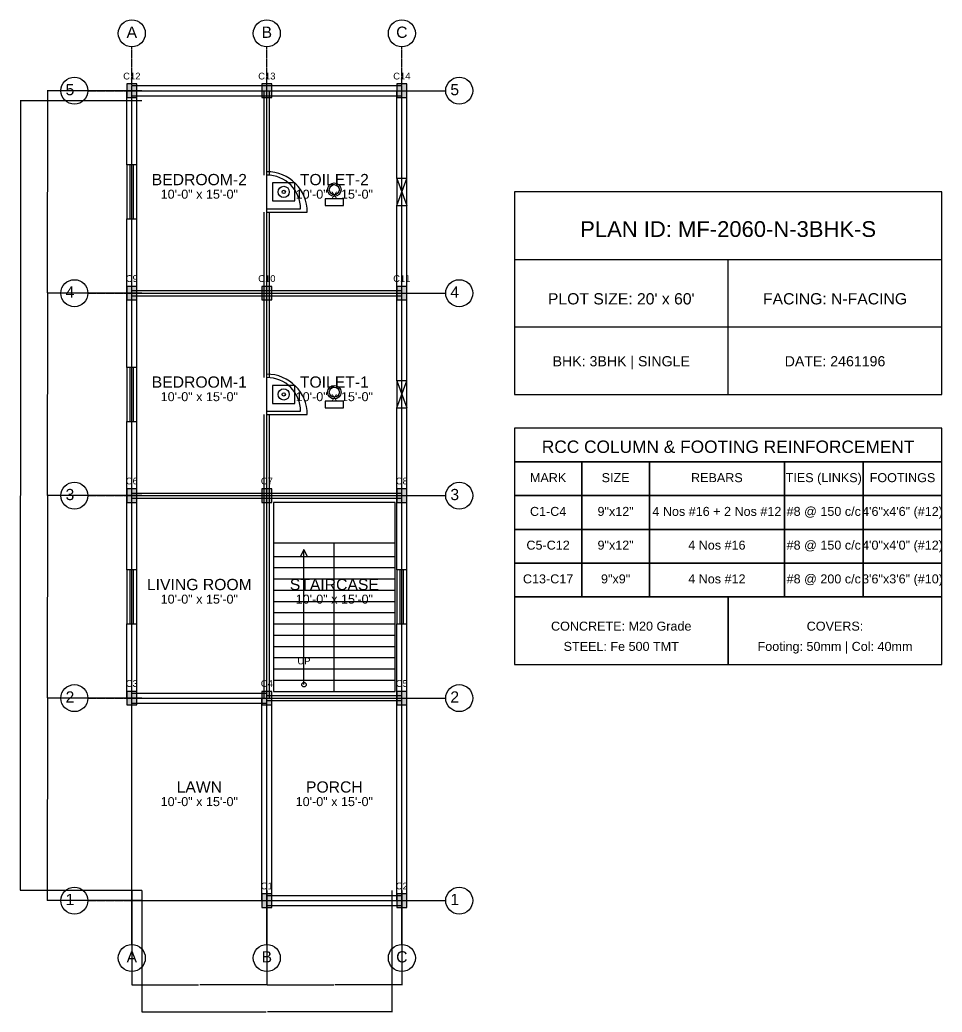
# Model space of a CAD drawing. Header units: inches. Extents: x -134 to 23580, y -99 to 23207.
# Drawn here: x 14900 to 15720, y 17401 to 18283 of the extents above; entities that cross this region are included whole.
import ezdxf
from ezdxf.enums import TextEntityAlignment as Align

# ---------------------------------------------------------------- set-up
doc = ezdxf.new("R2010")
doc.units = ezdxf.units.IN
doc.header["$MEASUREMENT"] = 0
doc.linetypes.add('CENTER', pattern=[2, 1.25, -0.25, 0.25, -0.25])
for name, color, linetype in [('A-COL-HATCH', 251, 'Continuous'), ('A-COLUMN', 1, 'Continuous'), ('A-DIM', 5, 'Continuous'), ('A-DOOR', 30, 'Continuous'), ('A-FIXTURE', 8, 'Continuous'), ('A-STAIR', 6, 'Continuous'), ('A-TEXT', 2, 'Continuous'), ('A-WALL-EXT', 7, 'Continuous'), ('A-WALL-INT', 9, 'Continuous'), ('A-WINDOW', 4, 'Continuous'), ('S-BEAM-FRAMING', 2, 'Continuous'), ('S-BUBBLE', 4, 'Continuous'), ('S-GRID-CENTER', 8, 'CENTER'), ('S-TABLE', 7, 'Continuous'), ('S-TEXT', 3, 'Continuous')]:
    doc.layers.add(name, color=color, linetype=linetype)
doc.styles.get("Standard").update_dxf_attribs({"font": 'arial.ttf'})
doc.dimstyles.get("Standard").update_dxf_attribs({"dimtxt": 0.18, "dimasz": 0.18, "dimexe": 0.18, "dimexo": 0.0625, "dimgap": 0.09, "dimtad": 0, "dimtih": 1, "dimtoh": 1, "dimdec": 4, "dimzin": 0, "dimdsep": 46, "dimtxsty": 'Standard', "dimcen": 0.09, "dimadec": 0, "dimazin": 0, "dimtfac": 1, "dimtdec": 4, "dimtofl": 0, "dimtmove": 0, "dimatfit": 3, "dimfxl": 1, "dimtolj": 1, "dimtzin": 0, "dimarcsym": 0})

# ---------------------------------------------------------------- blocks, each defined once
blk = doc.blocks.new('*D668')
at = {"layer": 'A-DIM', "color": 0, "lineweight": -2, "transparency": 16777216}
for p, q in [((15000, 17508.94), (15000, 17424.82)), ((15120, 17508.94), (15120, 17424.82)), ((15000.18, 17425), (15059.41, 17425)), ((15119.82, 17425), (15060.59, 17425))]:
    blk.add_line(p, q, dxfattribs=at)
at = {"layer": 'A-DIM', "color": 0, "transparency": 16777216}
for points in [[(15000.18, 17425.03), (15000.18, 17424.97), (15000, 17425)], [(15119.82, 17425.03), (15119.82, 17424.97), (15120, 17425)]]:
    blk.add_solid(points, dxfattribs=at)
at = {"layer": 'Defpoints', "color": 0, "transparency": 16777216}
for p in [(15000, 17509), (15120, 17509), (15120, 17425)]:
    blk.add_point(p, dxfattribs=at)
at = {"layer": 'A-DIM', "color": 0, "transparency": 16777216, "insert": (15060, 17425), "char_height": 0.18, "attachment_point": 5}
blk.add_mtext('\\A1;120.0000', dxfattribs=at)
blk = doc.blocks.new('*D669')
at = {"layer": 'A-DIM', "color": 0, "lineweight": -2, "transparency": 16777216}
for p, q in [((15120, 17508.94), (15120, 17424.82)), ((15240, 17508.94), (15240, 17424.82)), ((15120.18, 17425), (15179.41, 17425)), ((15239.82, 17425), (15180.59, 17425))]:
    blk.add_line(p, q, dxfattribs=at)
at = {"layer": 'A-DIM', "color": 0, "transparency": 16777216}
for points in [[(15120.18, 17425.03), (15120.18, 17424.97), (15120, 17425)], [(15239.82, 17425.03), (15239.82, 17424.97), (15240, 17425)]]:
    blk.add_solid(points, dxfattribs=at)
at = {"layer": 'Defpoints', "color": 0, "transparency": 16777216}
for p in [(15120, 17509), (15240, 17509), (15240, 17425)]:
    blk.add_point(p, dxfattribs=at)
at = {"layer": 'A-DIM', "color": 0, "transparency": 16777216, "insert": (15180, 17425), "char_height": 0.18, "attachment_point": 5}
blk.add_mtext('\\A1;120.0000', dxfattribs=at)
blk = doc.blocks.new('*D670')
at = {"layer": 'A-DIM', "color": 0, "lineweight": -2, "transparency": 16777216}
for p, q in [((15009, 17508.94), (15009, 17400.82)), ((15231, 17508.94), (15231, 17400.82)), ((15009.18, 17401), (15119.4, 17401)), ((15230.82, 17401), (15120.6, 17401))]:
    blk.add_line(p, q, dxfattribs=at)
at = {"layer": 'A-DIM', "color": 0, "transparency": 16777216}
for points in [[(15009.18, 17401.03), (15009.18, 17400.97), (15009, 17401)], [(15230.82, 17401.03), (15230.82, 17400.97), (15231, 17401)]]:
    blk.add_solid(points, dxfattribs=at)
at = {"layer": 'Defpoints', "color": 0, "transparency": 16777216}
for p in [(15009, 17509), (15231, 17509), (15231, 17401)]:
    blk.add_point(p, dxfattribs=at)
at = {"layer": 'A-DIM', "color": 0, "transparency": 16777216, "insert": (15120, 17401), "char_height": 0.18, "attachment_point": 5}
blk.add_mtext('\\A1;222.0000', dxfattribs=at)
blk = doc.blocks.new('*D671')
at = {"layer": 'A-DIM', "color": 0, "lineweight": -2, "transparency": 16777216}
for p, q in [((15008.94, 17680), (14924.82, 17680)), ((14925, 17679.82), (14925, 17590.18)), ((14925, 17500.18), (14925, 17589.82)), ((15008.94, 17500), (14924.82, 17500))]:
    blk.add_line(p, q, dxfattribs=at)
at = {"layer": 'A-DIM', "color": 0, "transparency": 16777216}
for points in [[(14924.97, 17679.82), (14925.03, 17679.82), (14925, 17680)], [(14924.97, 17500.18), (14925.03, 17500.18), (14925, 17500)]]:
    blk.add_solid(points, dxfattribs=at)
at = {"layer": 'Defpoints', "color": 0, "transparency": 16777216}
for p in [(14925, 17680), (15009, 17680), (15009, 17500)]:
    blk.add_point(p, dxfattribs=at)
at = {"layer": 'A-DIM', "color": 0, "transparency": 16777216, "insert": (14925, 17590), "char_height": 0.18, "attachment_point": 5}
blk.add_mtext('\\A1;180.0000', dxfattribs=at)
blk = doc.blocks.new('*D672')
at = {"layer": 'A-DIM', "color": 0, "lineweight": -2, "transparency": 16777216}
for p, q in [((15008.94, 17860), (14924.82, 17860)), ((14925, 17859.82), (14925, 17770.18)), ((14925, 17680.18), (14925, 17769.82)), ((15008.94, 17680), (14924.82, 17680))]:
    blk.add_line(p, q, dxfattribs=at)
at = {"layer": 'A-DIM', "color": 0, "transparency": 16777216}
for points in [[(14924.97, 17859.82), (14925.03, 17859.82), (14925, 17860)], [(14924.97, 17680.18), (14925.03, 17680.18), (14925, 17680)]]:
    blk.add_solid(points, dxfattribs=at)
at = {"layer": 'Defpoints', "color": 0, "transparency": 16777216}
for p in [(14925, 17860), (15009, 17860), (15009, 17680)]:
    blk.add_point(p, dxfattribs=at)
at = {"layer": 'A-DIM', "color": 0, "transparency": 16777216, "insert": (14925, 17770), "char_height": 0.18, "attachment_point": 5}
blk.add_mtext('\\A1;180.0000', dxfattribs=at)
blk = doc.blocks.new('*D673')
at = {"layer": 'A-DIM', "color": 0, "lineweight": -2, "transparency": 16777216}
for p, q in [((15008.94, 18040), (14924.82, 18040)), ((14925, 18039.82), (14925, 17950.18)), ((14925, 17860.18), (14925, 17949.82)), ((15008.94, 17860), (14924.82, 17860))]:
    blk.add_line(p, q, dxfattribs=at)
at = {"layer": 'A-DIM', "color": 0, "transparency": 16777216}
for points in [[(14924.97, 18039.82), (14925.03, 18039.82), (14925, 18040)], [(14924.97, 17860.18), (14925.03, 17860.18), (14925, 17860)]]:
    blk.add_solid(points, dxfattribs=at)
at = {"layer": 'Defpoints', "color": 0, "transparency": 16777216}
for p in [(14925, 18040), (15009, 18040), (15009, 17860)]:
    blk.add_point(p, dxfattribs=at)
at = {"layer": 'A-DIM', "color": 0, "transparency": 16777216, "insert": (14925, 17950), "char_height": 0.18, "attachment_point": 5}
blk.add_mtext('\\A1;180.0000', dxfattribs=at)
blk = doc.blocks.new('*D674')
at = {"layer": 'A-DIM', "color": 0, "lineweight": -2, "transparency": 16777216}
for p, q in [((15008.94, 18220), (14924.82, 18220)), ((14925, 18219.82), (14925, 18130.18)), ((14925, 18040.18), (14925, 18129.82)), ((15008.94, 18040), (14924.82, 18040))]:
    blk.add_line(p, q, dxfattribs=at)
at = {"layer": 'A-DIM', "color": 0, "transparency": 16777216}
for points in [[(14924.97, 18219.82), (14925.03, 18219.82), (14925, 18220)], [(14924.97, 18040.18), (14925.03, 18040.18), (14925, 18040)]]:
    blk.add_solid(points, dxfattribs=at)
at = {"layer": 'Defpoints', "color": 0, "transparency": 16777216}
for p in [(14925, 18220), (15009, 18220), (15009, 18040)]:
    blk.add_point(p, dxfattribs=at)
at = {"layer": 'A-DIM', "color": 0, "transparency": 16777216, "insert": (14925, 18130), "char_height": 0.18, "attachment_point": 5}
blk.add_mtext('\\A1;180.0000', dxfattribs=at)
blk = doc.blocks.new('*D675')
at = {"layer": 'A-DIM', "color": 0, "lineweight": -2, "transparency": 16777216}
for p, q in [((15008.94, 18211), (14900.82, 18211)), ((14901, 18210.82), (14901, 17860.18)), ((14901, 17509.18), (14901, 17859.82)), ((15008.94, 17509), (14900.82, 17509))]:
    blk.add_line(p, q, dxfattribs=at)
at = {"layer": 'A-DIM', "color": 0, "transparency": 16777216}
for points in [[(14900.97, 18210.82), (14901.03, 18210.82), (14901, 18211)], [(14900.97, 17509.18), (14901.03, 17509.18), (14901, 17509)]]:
    blk.add_solid(points, dxfattribs=at)
at = {"layer": 'Defpoints', "color": 0, "transparency": 16777216}
for p in [(14901, 18211), (15009, 18211), (15009, 17509)]:
    blk.add_point(p, dxfattribs=at)
at = {"layer": 'A-DIM', "color": 0, "transparency": 16777216, "insert": (14901, 17860), "char_height": 0.18, "attachment_point": 5}
blk.add_mtext('\\A1;702.0000', dxfattribs=at)

msp = doc.modelspace()

# ---------------------------------------------------------------- linework, layer by layer
at = {"layer": 'A-COL-HATCH'}
for points in [[(14995.5, 18214), (15004.5, 18214), (14995.5, 18226), (15004.5, 18226)], [(15115.5, 18214), (15124.5, 18214), (15115.5, 18226), (15124.5, 18226)], [(15235.5, 18214), (15244.5, 18214), (15235.5, 18226), (15244.5, 18226)], [(14995.5, 18034), (15004.5, 18034), (14995.5, 18046), (15004.5, 18046)], [(15115.5, 18034), (15124.5, 18034), (15115.5, 18046), (15124.5, 18046)], [(15235.5, 18034), (15244.5, 18034), (15235.5, 18046), (15244.5, 18046)], [(14995.5, 17854), (15004.5, 17854), (14995.5, 17866), (15004.5, 17866)], [(15115.5, 17854), (15124.5, 17854), (15115.5, 17866), (15124.5, 17866)], [(15235.5, 17854), (15244.5, 17854), (15235.5, 17866), (15244.5, 17866)], [(14995.5, 17674), (15004.5, 17674), (14995.5, 17686), (15004.5, 17686)], [(15115.5, 17674), (15124.5, 17674), (15115.5, 17686), (15124.5, 17686)], [(15235.5, 17674), (15244.5, 17674), (15235.5, 17686), (15244.5, 17686)], [(15115.5, 17494), (15124.5, 17494), (15115.5, 17506), (15124.5, 17506)], [(15235.5, 17494), (15244.5, 17494), (15235.5, 17506), (15244.5, 17506)]]:
    msp.add_solid(points, dxfattribs=at)
at = {"layer": 'A-COLUMN'}
for points in [[(14995.5, 18214), (15004.5, 18214), (15004.5, 18226), (14995.5, 18226)], [(15115.5, 18214), (15124.5, 18214), (15124.5, 18226), (15115.5, 18226)], [(15235.5, 18214), (15244.5, 18214), (15244.5, 18226), (15235.5, 18226)], [(14995.5, 18034), (15004.5, 18034), (15004.5, 18046), (14995.5, 18046)], [(15115.5, 18034), (15124.5, 18034), (15124.5, 18046), (15115.5, 18046)], [(15235.5, 18034), (15244.5, 18034), (15244.5, 18046), (15235.5, 18046)], [(14995.5, 17854), (15004.5, 17854), (15004.5, 17866), (14995.5, 17866)], [(15115.5, 17854), (15124.5, 17854), (15124.5, 17866), (15115.5, 17866)], [(15235.5, 17854), (15244.5, 17854), (15244.5, 17866), (15235.5, 17866)], [(14995.5, 17674), (15004.5, 17674), (15004.5, 17686), (14995.5, 17686)], [(15115.5, 17674), (15124.5, 17674), (15124.5, 17686), (15115.5, 17686)], [(15235.5, 17674), (15244.5, 17674), (15244.5, 17686), (15235.5, 17686)], [(15115.5, 17494), (15124.5, 17494), (15124.5, 17506), (15115.5, 17506)], [(15235.5, 17494), (15244.5, 17494), (15244.5, 17506), (15235.5, 17506)]]:
    msp.add_lwpolyline(points, close=True, dxfattribs=at)
at = {"layer": 'A-DOOR'}
for p, q in [((15120, 18115), (15150, 18115)), ((15120, 18112), (15156, 18112)), ((15120, 17935), (15150, 17935)), ((15120, 17932), (15156, 17932))]:
    msp.add_line(p, q, dxfattribs=at)
for centre, radius in [((15120, 18112), 36), ((15120, 18115), 30), ((15120, 17932), 36), ((15120, 17935), 30)]:
    msp.add_arc(centre, radius, 0, 90, dxfattribs=at)
at = {"layer": 'A-FIXTURE'}
for points in [[(15125, 18122), (15145, 18122), (15145, 18138), (15125, 18138)], [(15172, 18118), (15188, 18118), (15188, 18124), (15172, 18124)], [(15125, 17942), (15145, 17942), (15145, 17958), (15125, 17958)], [(15172, 17938), (15188, 17938), (15188, 17944), (15172, 17944)]]:
    msp.add_lwpolyline(points, close=True, dxfattribs=at)
for centre, radius in [((15180, 18132), 6), ((15135, 18130), 5), ((15135, 18130), 1.5), ((15180, 18132), 4.5), ((15135, 17950), 5), ((15180, 17952), 6), ((15180, 17952), 4.5), ((15135, 17950), 1.5)]:
    msp.add_circle(centre, radius, dxfattribs=at)
at = {"layer": 'A-STAIR'}
for p, q in [((15126, 17818), (15234, 17818)), ((15153, 17812), (15150, 17806)), ((15153, 17692), (15153, 17812)), ((15153, 17812), (15156, 17806)), ((15180, 17686), (15180, 17818)), ((15126, 17806), (15180, 17806)), ((15180, 17806), (15234, 17806)), ((15126, 17796), (15180, 17796)), ((15180, 17796), (15234, 17796)), ((15126, 17786), (15180, 17786)), ((15180, 17786), (15234, 17786)), ((15126, 17776), (15180, 17776)), ((15180, 17776), (15234, 17776)), ((15126, 17766), (15180, 17766)), ((15180, 17766), (15234, 17766)), ((15126, 17756), (15180, 17756)), ((15180, 17756), (15234, 17756)), ((15126, 17746), (15180, 17746)), ((15180, 17746), (15234, 17746)), ((15126, 17736), (15180, 17736)), ((15180, 17736), (15234, 17736)), ((15126, 17726), (15180, 17726)), ((15180, 17726), (15234, 17726)), ((15126, 17716), (15180, 17716)), ((15180, 17716), (15234, 17716)), ((15126, 17706), (15180, 17706)), ((15180, 17706), (15234, 17706)), ((15126, 17696), (15180, 17696)), ((15180, 17696), (15234, 17696))]:
    msp.add_line(p, q, dxfattribs=at)
msp.add_lwpolyline([(15126, 17686), (15234, 17686), (15234, 17854), (15126, 17854)], close=True, dxfattribs=at)
msp.add_circle((15153, 17692), 2, dxfattribs=at)
at = {"layer": 'A-WALL-EXT'}
for p, q in [((14995.5, 18154), (14995.5, 18220)), ((15000, 18224.5), (15120, 18224.5)), ((15004.5, 18154), (15004.5, 18220)), ((15120, 18224.5), (15240, 18224.5)), ((15235.5, 18142), (15235.5, 18220)), ((15244.5, 18142), (15244.5, 18220)), ((15000, 18215.5), (15120, 18215.5)), ((15120, 18215.5), (15240, 18215.5)), ((15235.5, 18040), (15235.5, 18118)), ((15244.5, 18040), (15244.5, 18118)), ((14995.5, 18040), (14995.5, 18106)), ((15004.5, 18040), (15004.5, 18106)), ((15340, 18070), (15720, 18070)), ((15530, 17950), (15530, 18070)), ((14995.5, 17974), (14995.5, 18040)), ((15004.5, 17974), (15004.5, 18040)), ((15235.5, 17962), (15235.5, 18040)), ((15244.5, 17962), (15244.5, 18040)), ((15340, 18010), (15720, 18010)), ((15235.5, 17860), (15235.5, 17938)), ((15244.5, 17860), (15244.5, 17938)), ((14995.5, 17860), (14995.5, 17926)), ((15004.5, 17860), (15004.5, 17926)), ((14995.5, 17794), (14995.5, 17860)), ((15004.5, 17794), (15004.5, 17860)), ((15235.5, 17794), (15235.5, 17860)), ((15244.5, 17794), (15244.5, 17860)), ((14995.5, 17680), (14995.5, 17746)), ((15004.5, 17680), (15004.5, 17746)), ((15235.5, 17680), (15235.5, 17746)), ((15244.5, 17680), (15244.5, 17746)), ((15000, 17684.5), (15120, 17684.5)), ((15115.5, 17500), (15115.5, 17680)), ((15124.5, 17500), (15124.5, 17680)), ((15235.5, 17500), (15235.5, 17680)), ((15244.5, 17500), (15244.5, 17680)), ((15000, 17675.5), (15120, 17675.5)), ((15120, 17504.5), (15240, 17504.5)), ((15120, 17495.5), (15240, 17495.5))]:
    msp.add_line(p, q, dxfattribs=at)
msp.add_lwpolyline([(15340, 17950), (15720, 17950), (15720, 18130), (15340, 18130)], close=True, dxfattribs=at)
at = {"layer": 'A-WALL-INT'}
for p, q in [((15117.75, 18145), (15117.75, 18220)), ((15122.25, 18145), (15122.25, 18220)), ((15117.75, 18040), (15117.75, 18112)), ((15122.25, 18040), (15122.25, 18112)), ((15000, 18042.25), (15120, 18042.25)), ((15120, 18042.25), (15240, 18042.25)), ((15000, 18037.75), (15120, 18037.75)), ((15117.75, 17965), (15117.75, 18040)), ((15120, 18037.75), (15240, 18037.75)), ((15122.25, 17965), (15122.25, 18040)), ((15117.75, 17860), (15117.75, 17932)), ((15122.25, 17860), (15122.25, 17932)), ((15000, 17862.25), (15120, 17862.25)), ((15000, 17857.75), (15120, 17857.75)), ((15117.75, 17680), (15117.75, 17860)), ((15120, 17862.25), (15240, 17862.25)), ((15120, 17857.75), (15240, 17857.75)), ((15122.25, 17680), (15122.25, 17860)), ((15120, 17682.25), (15240, 17682.25)), ((15120, 17677.75), (15240, 17677.75))]:
    msp.add_line(p, q, dxfattribs=at)
at = {"layer": 'A-WINDOW'}
for p, q in [((14998.5, 18106), (14998.5, 18154)), ((15001.5, 18106), (15001.5, 18154)), ((15235.5, 18118), (15244.5, 18142)), ((15235.5, 18142), (15244.5, 18118)), ((14998.5, 17926), (14998.5, 17974)), ((15001.5, 17926), (15001.5, 17974)), ((15235.5, 17938), (15244.5, 17962)), ((15235.5, 17962), (15244.5, 17938)), ((14998.5, 17746), (14998.5, 17794)), ((15001.5, 17746), (15001.5, 17794)), ((15238.5, 17746), (15238.5, 17794)), ((15241.5, 17746), (15241.5, 17794))]:
    msp.add_line(p, q, dxfattribs=at)
for points in [[(14995.5, 18106), (15004.5, 18106), (15004.5, 18154), (14995.5, 18154)], [(15235.5, 18118), (15244.5, 18118), (15244.5, 18142), (15235.5, 18142)], [(14995.5, 17926), (15004.5, 17926), (15004.5, 17974), (14995.5, 17974)], [(15235.5, 17938), (15244.5, 17938), (15244.5, 17962), (15235.5, 17962)], [(14995.5, 17746), (15004.5, 17746), (15004.5, 17794), (14995.5, 17794)], [(15235.5, 17746), (15244.5, 17746), (15244.5, 17794), (15235.5, 17794)]]:
    msp.add_lwpolyline(points, close=True, dxfattribs=at)
at = {"layer": 'S-BEAM-FRAMING'}
for p, q in [((15000, 17500), (15000, 18220)), ((15000, 18220), (15240, 18220)), ((15120, 17500), (15120, 18220)), ((15240, 17500), (15240, 18220)), ((15000, 18040), (15240, 18040)), ((15000, 17860), (15240, 17860)), ((15000, 17680), (15240, 17680)), ((15000, 17500), (15240, 17500))]:
    msp.add_line(p, q, dxfattribs=at)
at = {"layer": 'S-BUBBLE'}
for centre in [(15000, 18271), (15120, 18271), (15240, 18271), (14949, 18220), (15291, 18220), (14949, 18040), (15291, 18040), (14949, 17860), (15291, 17860), (14949, 17680), (15291, 17680), (14949, 17500), (15291, 17500), (15000, 17449), (15120, 17449), (15240, 17449)]:
    msp.add_circle(centre, 12, dxfattribs=at)
at = {"layer": 'S-GRID-CENTER'}
for p, q in [((15000, 17461), (15000, 18259)), ((15120, 17461), (15120, 18259)), ((15240, 17461), (15240, 18259)), ((14961, 18220), (15279, 18220)), ((14961, 18040), (15279, 18040)), ((14961, 17860), (15279, 17860)), ((14961, 17680), (15279, 17680)), ((14961, 17500), (15279, 17500))]:
    msp.add_line(p, q, dxfattribs=at)
at = {"layer": 'S-TABLE'}
for points in [[(15340, 17890), (15720, 17890), (15720, 17920), (15340, 17920)], [(15340, 17860), (15400, 17860), (15400, 17890), (15340, 17890)], [(15400, 17860), (15460, 17860), (15460, 17890), (15400, 17890)], [(15460, 17860), (15580, 17860), (15580, 17890), (15460, 17890)], [(15580, 17860), (15650, 17860), (15650, 17890), (15580, 17890)], [(15650, 17860), (15720, 17860), (15720, 17890), (15650, 17890)], [(15340, 17830), (15400, 17830), (15400, 17860), (15340, 17860)], [(15400, 17830), (15460, 17830), (15460, 17860), (15400, 17860)], [(15460, 17830), (15580, 17830), (15580, 17860), (15460, 17860)], [(15580, 17830), (15650, 17830), (15650, 17860), (15580, 17860)], [(15650, 17830), (15720, 17830), (15720, 17860), (15650, 17860)], [(15340, 17800), (15400, 17800), (15400, 17830), (15340, 17830)], [(15400, 17800), (15460, 17800), (15460, 17830), (15400, 17830)], [(15460, 17800), (15580, 17800), (15580, 17830), (15460, 17830)], [(15580, 17800), (15650, 17800), (15650, 17830), (15580, 17830)], [(15650, 17800), (15720, 17800), (15720, 17830), (15650, 17830)], [(15340, 17770), (15400, 17770), (15400, 17800), (15340, 17800)], [(15400, 17770), (15460, 17770), (15460, 17800), (15400, 17800)], [(15460, 17770), (15580, 17770), (15580, 17800), (15460, 17800)], [(15580, 17770), (15650, 17770), (15650, 17800), (15580, 17800)], [(15650, 17770), (15720, 17770), (15720, 17800), (15650, 17800)], [(15340, 17710), (15530, 17710), (15530, 17770), (15340, 17770)], [(15530, 17710), (15720, 17710), (15720, 17770), (15530, 17770)]]:
    msp.add_lwpolyline(points, close=True, dxfattribs=at)

# ---------------------------------------------------------------- texts
at = {"layer": 'A-TEXT'}
for s, height, p in [('C12', 6, (15000, 18230)), ('C13', 6, (15120, 18230)), ('C14', 6, (15240, 18230)), ('BEDROOM-2', 10, (15060, 18136)), ('TOILET-2', 10, (15180, 18136)), ('10\'-0" x 15\'-0"', 8, (15060, 18124)), ('10\'-0" x 15\'-0"', 8, (15180, 18124)), ('PLAN ID: MF-2060-N-3BHK-S', 14, (15530, 18090)), ('C9', 6, (15000, 18050)), ('C10', 6, (15120, 18050)), ('C11', 6, (15240, 18050)), ("PLOT SIZE: 20' x 60'", 10, (15435, 18030)), ('FACING: N-FACING', 10, (15625, 18030)), ('BHK: 3BHK | SINGLE', 9, (15435, 17975)), ('DATE: 2461196', 9, (15625, 17975)), ('BEDROOM-1', 10, (15060, 17956)), ('TOILET-1', 10, (15180, 17956)), ('10\'-0" x 15\'-0"', 8, (15060, 17944)), ('10\'-0" x 15\'-0"', 8, (15180, 17944)), ('C6', 6, (15000, 17870)), ('C7', 6, (15120, 17870)), ('C8', 6, (15240, 17870)), ('LIVING ROOM', 10, (15060, 17776)), ('STAIRCASE', 10, (15180, 17776)), ('10\'-0" x 15\'-0"', 8, (15060, 17764)), ('10\'-0" x 15\'-0"', 8, (15180, 17764)), ('UP', 6, (15153, 17710)), ('C3', 6, (15000, 17690)), ('C4', 6, (15120, 17690)), ('C5', 6, (15240, 17690)), ('LAWN', 10, (15060, 17596)), ('PORCH', 10, (15180, 17596)), ('10\'-0" x 15\'-0"', 8, (15060, 17584)), ('10\'-0" x 15\'-0"', 8, (15180, 17584)), ('C1', 6, (15120, 17510)), ('C2', 6, (15240, 17510))]:
    msp.add_text(s, height=height, dxfattribs=at).set_placement(p, align=Align.CENTER)
at = {"layer": 'S-TEXT'}
for s, height, p in [('A', 10, (15000, 18267)), ('B', 10, (15120, 18267)), ('C', 10, (15240, 18267)), ('5', 10, (14945, 18216)), ('5', 10, (15287, 18216)), ('4', 10, (14945, 18036)), ('4', 10, (15287, 18036)), ('RCC COLUMN & FOOTING REINFORCEMENT', 11, (15530, 17898)), ('MARK', 8, (15370, 17872)), ('SIZE', 8, (15430, 17872)), ('REBARS', 8, (15520, 17872)), ('TIES (LINKS)', 8, (15615, 17872)), ('FOOTINGS', 8, (15685, 17872)), ('3', 10, (14945, 17856)), ('3', 10, (15287, 17856)), ('C1-C4', 8, (15370, 17842)), ('9"x12"', 8, (15430, 17842)), ('4 Nos #16 + 2 Nos #12', 8, (15520, 17842)), ('#8 @ 150 c/c', 8, (15615, 17842)), ('4\'6"x4\'6" (#12)', 8, (15685, 17842)), ('C5-C12', 8, (15370, 17812)), ('9"x12"', 8, (15430, 17812)), ('4 Nos #16', 8, (15520, 17812)), ('#8 @ 150 c/c', 8, (15615, 17812)), ('4\'0"x4\'0" (#12)', 8, (15685, 17812)), ('C13-C17', 8, (15370, 17782)), ('9"x9"', 8, (15430, 17782)), ('4 Nos #12', 8, (15520, 17782)), ('#8 @ 200 c/c', 8, (15615, 17782)), ('3\'6"x3\'6" (#10)', 8, (15685, 17782)), ('CONCRETE: M20 Grade', 8, (15435, 17740)), ('COVERS:', 8, (15625, 17740)), ('STEEL: Fe 500 TMT', 8, (15435, 17722)), ('Footing: 50mm | Col: 40mm', 8, (15625, 17722)), ('2', 10, (14945, 17676)), ('2', 10, (15287, 17676)), ('1', 10, (14945, 17496)), ('1', 10, (15287, 17496)), ('A', 10, (15000, 17445)), ('B', 10, (15120, 17445)), ('C', 10, (15240, 17445))]:
    msp.add_text(s, height=height, dxfattribs=at).set_placement(p, align=Align.CENTER)

# ---------------------------------------------------------------- dimensions: what is measured, and where the dimension line sits
at = {"layer": 'A-DIM'}
for base, p1, p2, picture, middle in [((14925, 18220), (15009, 18040), (15009, 18220), '*D674', (14925, 18130)), ((14901, 18211), (15009, 17509), (15009, 18211), '*D675', (14901, 17860)), ((14925, 18040), (15009, 17860), (15009, 18040), '*D673', (14925, 17950)), ((14925, 17860), (15009, 17680), (15009, 17860), '*D672', (14925, 17770)), ((14925, 17680), (15009, 17500), (15009, 17680), '*D671', (14925, 17590))]:
    dim = msp.add_linear_dim(base=base, p1=p1, p2=p2, angle=90, dimstyle='Standard', dxfattribs=at)
    dim.commit()
    dim.dimension.update_dxf_attribs({"geometry": picture, "text_midpoint": middle})
for base, p1, p2, picture, middle in [((15120, 17425), (15000, 17509), (15120, 17509), '*D668', (15060, 17425)), ((15231, 17401), (15009, 17509), (15231, 17509), '*D670', (15120, 17401)), ((15240, 17425), (15120, 17509), (15240, 17509), '*D669', (15180, 17425))]:
    dim = msp.add_linear_dim(base=base, p1=p1, p2=p2, dimstyle='Standard', dxfattribs=at)
    dim.commit()
    dim.dimension.update_dxf_attribs({"geometry": picture, "text_midpoint": middle})

doc.saveas('drawing.dxf')
